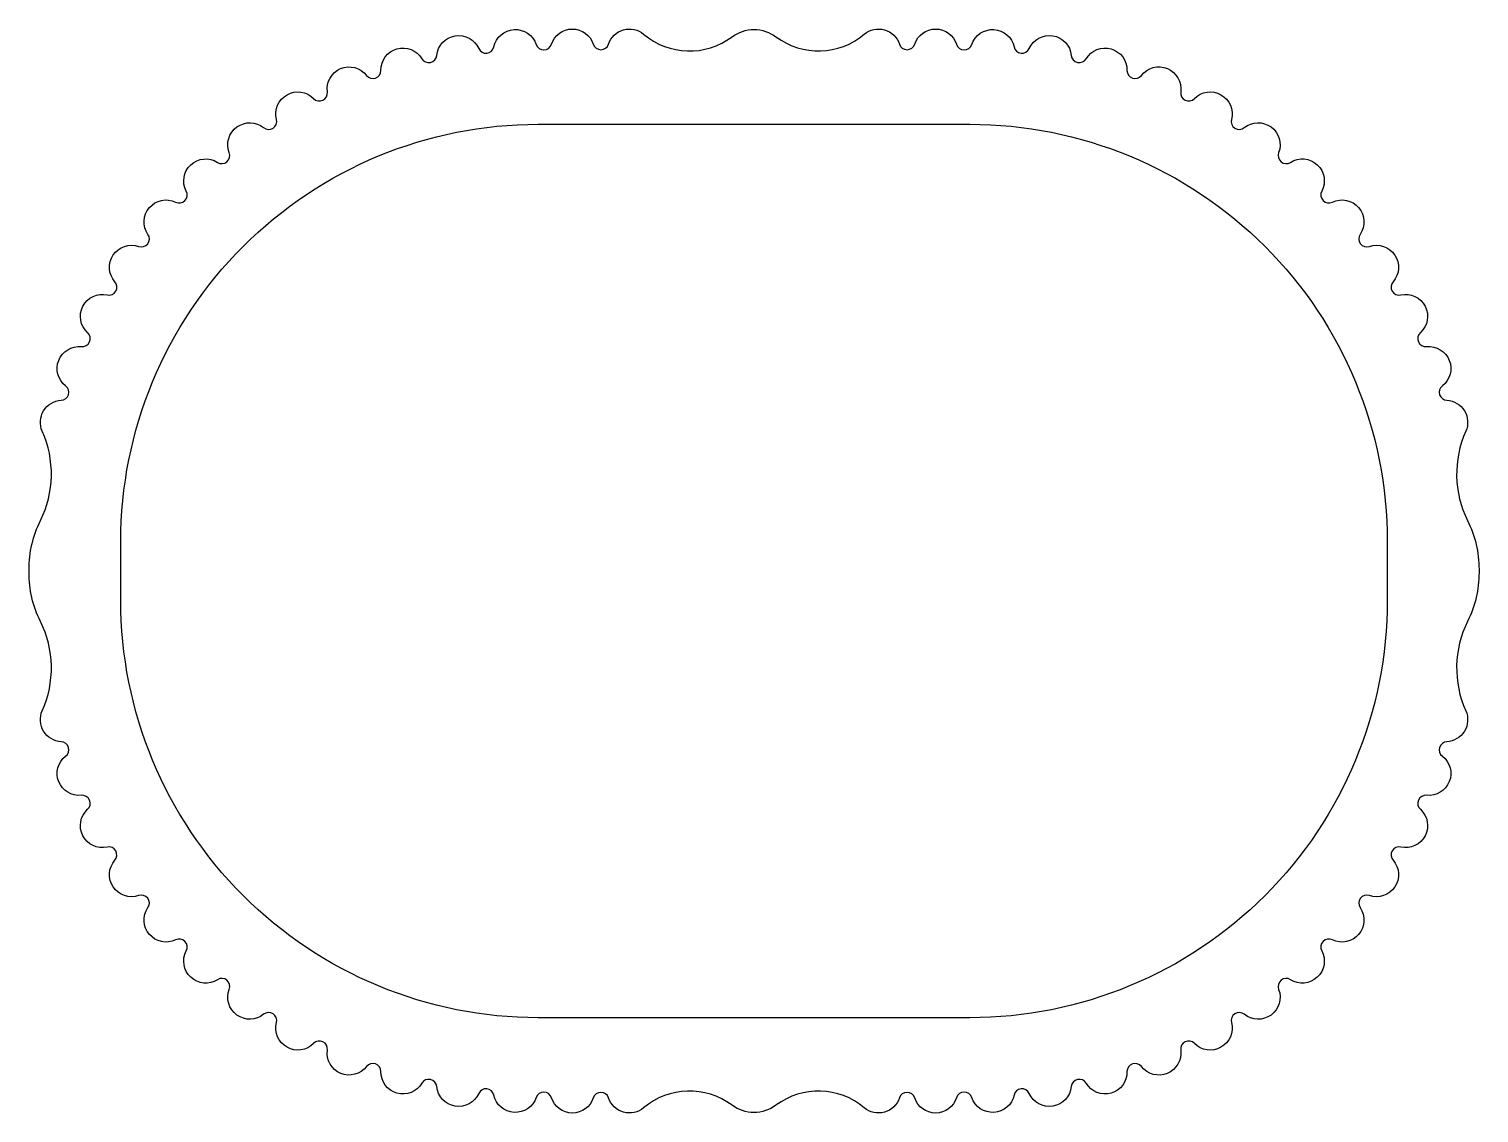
# Model space of a CAD drawing. Extents: x 571.6 to 591.4, y 508.1 to 522.9.
import ezdxf

# ---------------------------------------------------------------- set-up
doc = ezdxf.new("R2010")
doc.units = 0
doc.layers.get('0').update_dxf_attribs({"linetype": 'CONTINUOUS'})

msp = doc.modelspace()

# ---------------------------------------------------------------- linework, layer by layer
at = {"linetype": 'CONTINUOUS'}
for points in [[(578.745, 508.322, 0.72431), (578.536, 508.324, -0.761347), (577.959, 508.357, 0.724367), (577.751, 508.379, -0.769686), (577.179, 508.473, 0.724367), (576.975, 508.519, -0.769686), (576.417, 508.678, 0.724367), (576.22, 508.748, -0.769686), (575.685, 508.971, 0.724367), (575.497, 509.063, -0.769686), (574.991, 509.347, 0.724367), (574.815, 509.46, -0.769686), (574.346, 509.801, 0.724367), (574.184, 509.933, -0.769686), (573.758, 510.326, 0.724367), (573.613, 510.477, -0.769686), (573.235, 510.917, 0.724367), (573.108, 511.083, -0.769686), (572.783, 511.564, 0.724367), (572.677, 511.743, -0.769686), (572.411, 512.259, 0.724367), (572.326, 512.45, -0.754242), (572.111, 512.985, 0.695557), (572.05, 513.182, -0.527002), (571.792, 513.604, 0.224236), (571.767, 514.824, -0.115783), (571.611, 515.492), (571.611, 515.513), (571.611, 515.534, -0.115783), (571.767, 516.201, 0.224236), (571.792, 517.421, -0.527002), (572.05, 517.843, 0.695557), (572.111, 518.04, -0.754242), (572.326, 518.576, 0.724367), (572.411, 518.767, -0.769686), (572.677, 519.282, 0.724367), (572.783, 519.462, -0.769686), (573.108, 519.943, 0.724367), (573.235, 520.109, -0.769686), (573.613, 520.549, 0.724367), (573.758, 520.699, -0.769686), (574.184, 521.092, 0.724367), (574.346, 521.225, -0.769686), (574.815, 521.566, 0.724367), (574.991, 521.679, -0.769686), (575.497, 521.963, 0.724367), (575.685, 522.054, -0.769686), (576.22, 522.278, 0.724367), (576.417, 522.347, -0.769686), (576.975, 522.507, 0.724367), (577.179, 522.553, -0.769686), (577.751, 522.647, 0.724367), (577.959, 522.669, -0.761347), (578.536, 522.702, 0.72431), (578.745, 522.704, -0.72783), (579.316, 522.706, 0.724245), (579.525, 522.706, -0.531961), (580.004, 522.842, 0.349515), (581.211, 522.806, -0.162161), (581.511, 522.906, -0.162161), (581.811, 522.806, 0.349515), (583.017, 522.842, -0.531961), (583.496, 522.706, 0.724245), (583.705, 522.706, -0.72783), (584.276, 522.704, 0.72431), (584.485, 522.702, -0.761347), (585.062, 522.669, 0.724367), (585.27, 522.647, -0.769686), (585.843, 522.553, 0.724367), (586.047, 522.507, -0.769686), (586.604, 522.347, 0.724367), (586.801, 522.278, -0.769686), (587.337, 522.054, 0.724367), (587.525, 521.963, -0.769686), (588.03, 521.679, 0.724367), (588.206, 521.566, -0.769686), (588.675, 521.225, 0.724367), (588.837, 521.092, -0.769686), (589.264, 520.699, 0.724367), (589.409, 520.549, -0.769686), (589.787, 520.109, 0.724367), (589.914, 519.943, -0.769686), (590.238, 519.462, 0.724367), (590.344, 519.282, -0.769686), (590.611, 518.767, 0.724367), (590.696, 518.576, -0.754242), (590.91, 518.04, 0.695557), (590.972, 517.843, -0.527002), (591.23, 517.421, 0.224236), (591.254, 516.201, -0.115783), (591.411, 515.534), (591.411, 515.513), (591.411, 515.492, -0.115783), (591.254, 514.824, 0.224236), (591.23, 513.604, -0.527002), (590.972, 513.182, 0.695557), (590.91, 512.985, -0.754242), (590.696, 512.45, 0.724367), (590.611, 512.259, -0.769686), (590.344, 511.743, 0.724367), (590.238, 511.564, -0.769686), (589.914, 511.083, 0.724367), (589.787, 510.917, -0.769686), (589.409, 510.477, 0.724367), (589.264, 510.326, -0.769686), (588.837, 509.933, 0.724367), (588.675, 509.801, -0.769686), (588.206, 509.46, 0.724367), (588.03, 509.347, -0.769686), (587.525, 509.063, 0.724367), (587.337, 508.971, -0.769686), (586.801, 508.748, 0.724367), (586.604, 508.678, -0.769686), (586.047, 508.519, 0.724367), (585.843, 508.473, -0.769686), (585.27, 508.379, 0.724367), (585.062, 508.357, -0.761347), (584.485, 508.324, 0.72431), (584.276, 508.322, -0.72783), (583.705, 508.319, 0.724245), (583.496, 508.319, -0.531961), (583.017, 508.184, 0.349515), (581.811, 508.219, -0.162161), (581.511, 508.119, -0.162161), (581.211, 508.219, 0.349515), (580.004, 508.184, -0.531961), (579.525, 508.319, 0.724245), (579.316, 508.319, -0.72783)], [(584.458, 521.613, -0.414214), (590.158, 515.913), (590.158, 515.513), (590.158, 515.113, -0.414214), (584.458, 509.413), (581.511, 509.413), (578.564, 509.413, -0.414214), (572.864, 515.113), (572.864, 515.513), (572.864, 515.913, -0.414214), (578.564, 521.613), (581.511, 521.613)]]:
    msp.add_lwpolyline(points, format="xyb", close=True, dxfattribs=at)

doc.saveas('drawing.dxf')
